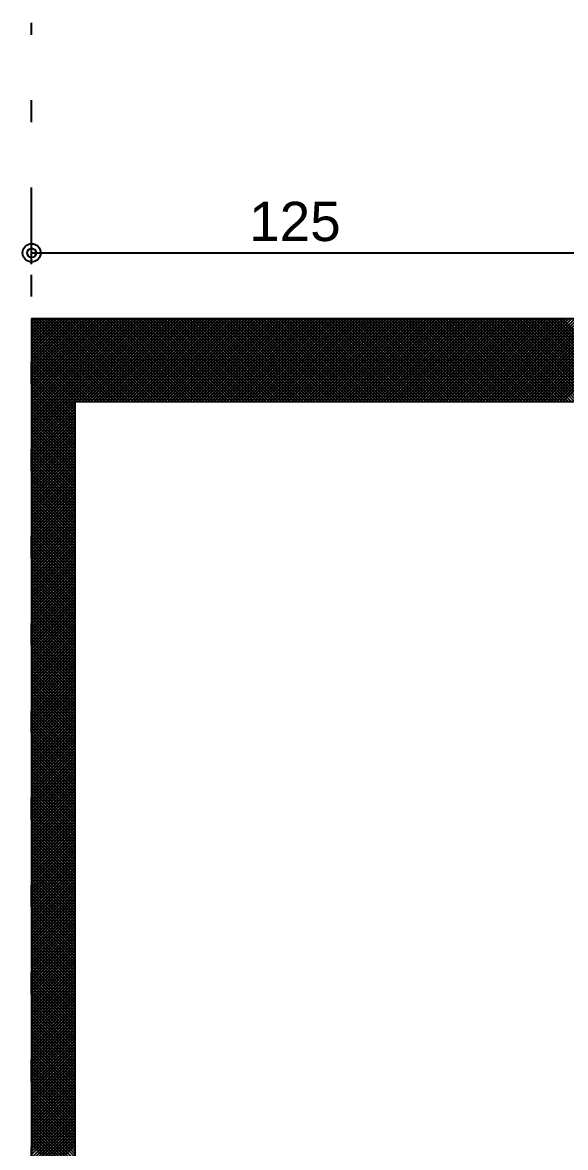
# Model space of a CAD drawing. Extents: x 0 to 119, y 0 to 84.
# Drawn here: x 68.09 to 70.58, y 64.65 to 69.81 of the extents above; entities that cross this region are included whole.
import ezdxf

# ---------------------------------------------------------------- set-up
doc = ezdxf.new("R2010")
doc.units = 0
doc.header["$MEASUREMENT"] = 0
doc.linetypes.add('ESTILO_TQS_0002', pattern=[0.4, 0.1, -0.3])
for name, color, linetype in [('29', 9, 'CONTINUOUS'), ('3', 7, 'CONTINUOUS'), ('32', 250, 'CONTINUOUS'), ('6', 178, 'CONTINUOUS')]:
    doc.layers.add(name, color=color, linetype=linetype)
doc.styles.add('TQS_ARIAL', font='arial.ttf')

msp = doc.modelspace()

# ---------------------------------------------------------------- linework, layer by layer
at = {"layer": '29', "color": 9, "linetype": 'Continuous'}
for p, q in [((70.259814, 68.067783), (70.935, 68.742969)), ((70.273956, 68.067783), (70.935, 68.728827)), ((70.288098, 68.067783), (70.935, 68.714685)), ((70.30224, 68.067783), (70.935, 68.700542)), ((70.316382, 68.067783), (70.935, 68.6864)), ((70.330524, 68.067783), (70.935, 68.672258)), ((70.344667, 68.067783), (70.935, 68.658116)), ((70.358809, 68.067783), (70.935, 68.643974)), ((70.372951, 68.067783), (70.935, 68.629832)), ((70.387093, 68.067783), (70.935, 68.61569)), ((70.401235, 68.067783), (70.935, 68.601547)), ((70.415377, 68.067783), (70.935, 68.587405)), ((70.429519, 68.067783), (70.935, 68.573263)), ((70.443662, 68.067783), (70.935, 68.559121)), ((70.457804, 68.067783), (70.935, 68.544979)), ((70.471946, 68.067783), (70.935, 68.530837)), ((70.486088, 68.067783), (70.935, 68.516695)), ((70.50023, 68.067783), (70.935, 68.502553)), ((70.514372, 68.067783), (70.935, 68.48841)), ((68.135, 67.880441), (68.702341, 68.447783)), ((68.135, 67.894584), (68.688199, 68.447783)), ((68.135, 67.908726), (68.674057, 68.447783)), ((68.135, 67.922868), (68.659915, 68.447783)), ((68.135, 67.93701), (68.645773, 68.447783)), ((68.135, 67.951152), (68.631631, 68.447783)), ((68.135, 67.965294), (68.617488, 68.447783)), ((68.135, 67.979436), (68.603346, 68.447783)), ((68.135, 67.993579), (68.589204, 68.447783)), ((68.135, 68.007721), (68.575062, 68.447783)), ((68.135, 68.021863), (68.56092, 68.447783)), ((68.135, 68.036005), (68.546778, 68.447783)), ((68.135, 68.050147), (68.532636, 68.447783)), ((68.135, 68.064289), (68.518493, 68.447783)), ((68.135, 68.078431), (68.504351, 68.447783)), ((68.135, 68.092573), (68.490209, 68.447783)), ((68.135, 68.106716), (68.476067, 68.447783)), ((68.135, 68.120858), (68.461925, 68.447783)), ((68.135, 68.135), (68.447783, 68.447783)), ((68.135, 68.149142), (68.433641, 68.447783)), ((68.135, 68.163284), (68.419498, 68.447783)), ((68.135, 68.177426), (68.405356, 68.447783)), ((68.135, 68.191568), (68.391214, 68.447783)), ((68.135, 68.205711), (68.377072, 68.447783)), ((68.135, 68.219853), (68.36293, 68.447783)), ((68.135, 68.233995), (68.348788, 68.447783)), ((68.135, 68.248137), (68.334646, 68.447783)), ((68.135, 68.262279), (68.320504, 68.447783)), ((68.135, 68.276421), (68.306361, 68.447783)), ((68.135, 68.290563), (68.292219, 68.447783)), ((68.135, 68.304706), (68.278077, 68.447783)), ((68.135, 68.318848), (68.263935, 68.447783)), ((68.135, 68.33299), (68.249793, 68.447783)), ((68.135, 68.347132), (68.235651, 68.447783)), ((68.135, 68.361274), (68.221509, 68.447783)), ((68.135, 68.375416), (68.207366, 68.447783)), ((68.135, 68.389558), (68.193224, 68.447783)), ((68.135, 68.4037), (68.179082, 68.447783)), ((68.135, 68.417843), (68.16494, 68.447783)), ((68.135, 68.431985), (68.150798, 68.447783)), ((68.135, 68.446127), (68.136656, 68.447783)), ((68.135, 68.435604), (68.502821, 68.067783)), ((68.136963, 68.447783), (68.516963, 68.067783)), ((68.151105, 68.447783), (68.531105, 68.067783)), ((68.165247, 68.447783), (68.545247, 68.067783)), ((68.179389, 68.447783), (68.559389, 68.067783)), ((68.193532, 68.447783), (68.573532, 68.067783)), ((68.207674, 68.447783), (68.587674, 68.067783)), ((68.221816, 68.447783), (68.601816, 68.067783)), ((68.235958, 68.447783), (68.615958, 68.067783)), ((68.2501, 68.447783), (68.6301, 68.067783)), ((68.264242, 68.447783), (68.644242, 68.067783)), ((68.278384, 68.447783), (68.658384, 68.067783)), ((68.292527, 68.447783), (68.672527, 68.067783)), ((68.306669, 68.447783), (68.686669, 68.067783)), ((68.320811, 68.447783), (68.700811, 68.067783)), ((68.334953, 68.447783), (68.714953, 68.067783)), ((68.336483, 68.067783), (68.716483, 68.447783)), ((68.349095, 68.447783), (68.729095, 68.067783)), ((68.350625, 68.067783), (68.730625, 68.447783)), ((68.363237, 68.447783), (68.743237, 68.067783)), ((68.364768, 68.067783), (68.744768, 68.447783)), ((68.377379, 68.447783), (68.757379, 68.067783)), ((68.37891, 68.067783), (68.75891, 68.447783)), ((68.391522, 68.447783), (68.771522, 68.067783)), ((68.393052, 68.067783), (68.773052, 68.447783)), ((68.405664, 68.447783), (68.785664, 68.067783)), ((68.407194, 68.067783), (68.787194, 68.447783)), ((68.419806, 68.447783), (68.799806, 68.067783)), ((68.421336, 68.067783), (68.801336, 68.447783)), ((68.433948, 68.447783), (68.813948, 68.067783)), ((68.435478, 68.067783), (68.815478, 68.447783)), ((68.44809, 68.447783), (68.82809, 68.067783)), ((68.44962, 68.067783), (68.82962, 68.447783)), ((68.462232, 68.447783), (68.842232, 68.067783)), ((68.463763, 68.067783), (68.843763, 68.447783)), ((68.476374, 68.447783), (68.856374, 68.067783)), ((68.477905, 68.067783), (68.857905, 68.447783)), ((68.490516, 68.447783), (68.870516, 68.067783)), ((68.492047, 68.067783), (68.872047, 68.447783)), ((68.504659, 68.447783), (68.884659, 68.067783)), ((68.506189, 68.067783), (68.886189, 68.447783)), ((68.518801, 68.447783), (68.898801, 68.067783)), ((68.520331, 68.067783), (68.900331, 68.447783)), ((68.532943, 68.447783), (68.912943, 68.067783)), ((68.534473, 68.067783), (68.914473, 68.447783)), ((68.547085, 68.447783), (68.927085, 68.067783)), ((68.548615, 68.067783), (68.928615, 68.447783)), ((68.561227, 68.447783), (68.941227, 68.067783)), ((68.562758, 68.067783), (68.942758, 68.447783)), ((68.575369, 68.447783), (68.955369, 68.067783)), ((68.5769, 68.067783), (68.9569, 68.447783)), ((68.589511, 68.447783), (68.969511, 68.067783)), ((68.591042, 68.067783), (68.971042, 68.447783)), ((68.603654, 68.447783), (68.983654, 68.067783)), ((68.605184, 68.067783), (68.985184, 68.447783)), ((68.617796, 68.447783), (68.997796, 68.067783)), ((68.619326, 68.067783), (68.999326, 68.447783)), ((68.631938, 68.447783), (69.011938, 68.067783)), ((68.633468, 68.067783), (69.013468, 68.447783)), ((68.64608, 68.447783), (69.02608, 68.067783)), ((68.64761, 68.067783), (69.02761, 68.447783)), ((68.660222, 68.447783), (69.040222, 68.067783)), ((68.661752, 68.067783), (69.041752, 68.447783)), ((68.674364, 68.447783), (69.054364, 68.067783)), ((68.675895, 68.067783), (69.055895, 68.447783)), ((68.688506, 68.447783), (69.068506, 68.067783)), ((68.690037, 68.067783), (69.070037, 68.447783)), ((68.702649, 68.447783), (69.082649, 68.067783)), ((68.704179, 68.067783), (69.084179, 68.447783)), ((68.716791, 68.447783), (69.096791, 68.067783)), ((68.718321, 68.067783), (69.098321, 68.447783)), ((68.730933, 68.447783), (69.110933, 68.067783)), ((68.732463, 68.067783), (69.112463, 68.447783)), ((68.745075, 68.447783), (69.125075, 68.067783)), ((68.746605, 68.067783), (69.126605, 68.447783)), ((68.759217, 68.447783), (69.139217, 68.067783)), ((68.760747, 68.067783), (69.140747, 68.447783)), ((68.773359, 68.447783), (69.153359, 68.067783)), ((68.77489, 68.067783), (69.15489, 68.447783)), ((68.787501, 68.447783), (69.167501, 68.067783)), ((68.789032, 68.067783), (69.169032, 68.447783)), ((68.801643, 68.447783), (69.181643, 68.067783)), ((68.803174, 68.067783), (69.183174, 68.447783)), ((68.815786, 68.447783), (69.195786, 68.067783)), ((68.817316, 68.067783), (69.197316, 68.447783)), ((68.829928, 68.447783), (69.209928, 68.067783)), ((68.831458, 68.067783), (69.211458, 68.447783)), ((68.84407, 68.447783), (69.22407, 68.067783)), ((68.8456, 68.067783), (69.2256, 68.447783)), ((68.858212, 68.447783), (69.238212, 68.067783)), ((68.859742, 68.067783), (69.239742, 68.447783)), ((68.872354, 68.447783), (69.252354, 68.067783)), ((68.873884, 68.067783), (69.253884, 68.447783)), ((68.886496, 68.447783), (69.266496, 68.067783)), ((68.888027, 68.067783), (69.268027, 68.447783)), ((68.900638, 68.447783), (69.280638, 68.067783)), ((68.902169, 68.067783), (69.282169, 68.447783)), ((68.914781, 68.447783), (69.294781, 68.067783)), ((68.916311, 68.067783), (69.296311, 68.447783)), ((68.928923, 68.447783), (69.308923, 68.067783)), ((68.930453, 68.067783), (69.310453, 68.447783)), ((68.943065, 68.447783), (69.323065, 68.067783)), ((68.944595, 68.067783), (69.324595, 68.447783)), ((68.957207, 68.447783), (69.337207, 68.067783)), ((68.958737, 68.067783), (69.338737, 68.447783)), ((68.971349, 68.447783), (69.351349, 68.067783)), ((68.972879, 68.067783), (69.352879, 68.447783)), ((68.985491, 68.447783), (69.365491, 68.067783)), ((68.987022, 68.067783), (69.367022, 68.447783)), ((68.999633, 68.447783), (69.379633, 68.067783)), ((69.001164, 68.067783), (69.381164, 68.447783)), ((69.013775, 68.447783), (69.393775, 68.067783)), ((69.015306, 68.067783), (69.395306, 68.447783)), ((69.027918, 68.447783), (69.407918, 68.067783)), ((69.029448, 68.067783), (69.409448, 68.447783)), ((69.04206, 68.447783), (69.42206, 68.067783)), ((69.04359, 68.067783), (69.42359, 68.447783)), ((69.056202, 68.447783), (69.436202, 68.067783)), ((69.057732, 68.067783), (69.437732, 68.447783)), ((69.070344, 68.447783), (69.450344, 68.067783)), ((69.071874, 68.067783), (69.451874, 68.447783)), ((69.084486, 68.447783), (69.464486, 68.067783)), ((69.086017, 68.067783), (69.466017, 68.447783)), ((69.098628, 68.447783), (69.478628, 68.067783)), ((69.100159, 68.067783), (69.480159, 68.447783)), ((69.11277, 68.447783), (69.49277, 68.067783)), ((69.114301, 68.067783), (69.494301, 68.447783)), ((69.126913, 68.447783), (69.506913, 68.067783)), ((69.128443, 68.067783), (69.508443, 68.447783)), ((69.141055, 68.447783), (69.521055, 68.067783)), ((69.142585, 68.067783), (69.522585, 68.447783)), ((69.155197, 68.447783), (69.535197, 68.067783)), ((69.156727, 68.067783), (69.536727, 68.447783)), ((69.169339, 68.447783), (69.549339, 68.067783)), ((69.170869, 68.067783), (69.550869, 68.447783)), ((69.183481, 68.447783), (69.563481, 68.067783)), ((69.185011, 68.067783), (69.565011, 68.447783)), ((69.197623, 68.447783), (69.577623, 68.067783)), ((69.199154, 68.067783), (69.579154, 68.447783)), ((69.211765, 68.447783), (69.591765, 68.067783)), ((69.213296, 68.067783), (69.593296, 68.447783)), ((69.225908, 68.447783), (69.605908, 68.067783)), ((69.227438, 68.067783), (69.607438, 68.447783)), ((69.24005, 68.447783), (69.62005, 68.067783)), ((69.24158, 68.067783), (69.62158, 68.447783)), ((69.254192, 68.447783), (69.634192, 68.067783)), ((69.255722, 68.067783), (69.635722, 68.447783)), ((69.268334, 68.447783), (69.648334, 68.067783)), ((69.269864, 68.067783), (69.649864, 68.447783)), ((69.282476, 68.447783), (69.662476, 68.067783)), ((69.284006, 68.067783), (69.664006, 68.447783)), ((69.296618, 68.447783), (69.676618, 68.067783)), ((69.298149, 68.067783), (69.678149, 68.447783)), ((69.31076, 68.447783), (69.69076, 68.067783)), ((69.312291, 68.067783), (69.692291, 68.447783)), ((69.324902, 68.447783), (69.704902, 68.067783)), ((69.326433, 68.067783), (69.706433, 68.447783)), ((69.339045, 68.447783), (69.719045, 68.067783)), ((69.340575, 68.067783), (69.720575, 68.447783)), ((69.353187, 68.447783), (69.733187, 68.067783)), ((69.354717, 68.067783), (69.734717, 68.447783)), ((69.367329, 68.447783), (69.747329, 68.067783)), ((69.368859, 68.067783), (69.748859, 68.447783)), ((69.381471, 68.447783), (69.761471, 68.067783)), ((69.383001, 68.067783), (69.763001, 68.447783)), ((69.395613, 68.447783), (69.775613, 68.067783)), ((69.397144, 68.067783), (69.777144, 68.447783)), ((69.409755, 68.447783), (69.789755, 68.067783)), ((69.411286, 68.067783), (69.791286, 68.447783)), ((69.423897, 68.447783), (69.803897, 68.067783)), ((69.425428, 68.067783), (69.805428, 68.447783)), ((69.43804, 68.447783), (69.81804, 68.067783)), ((69.43957, 68.067783), (69.81957, 68.447783)), ((69.452182, 68.447783), (69.832182, 68.067783)), ((69.453712, 68.067783), (69.833712, 68.447783)), ((69.466324, 68.447783), (69.846324, 68.067783)), ((69.467854, 68.067783), (69.847854, 68.447783)), ((69.480466, 68.447783), (69.860466, 68.067783)), ((69.481996, 68.067783), (69.861996, 68.447783)), ((69.494608, 68.447783), (69.874608, 68.067783)), ((69.496138, 68.067783), (69.876138, 68.447783)), ((69.50875, 68.447783), (69.88875, 68.067783)), ((69.510281, 68.067783), (69.890281, 68.447783)), ((69.522892, 68.447783), (69.902892, 68.067783)), ((69.524423, 68.067783), (69.904423, 68.447783)), ((69.537035, 68.447783), (69.917035, 68.067783)), ((69.538565, 68.067783), (69.918565, 68.447783)), ((69.551177, 68.447783), (69.931177, 68.067783)), ((69.552707, 68.067783), (69.932707, 68.447783)), ((69.565319, 68.447783), (69.945319, 68.067783)), ((69.566849, 68.067783), (69.946849, 68.447783)), ((69.579461, 68.447783), (69.959461, 68.067783)), ((69.580991, 68.067783), (69.960991, 68.447783)), ((69.593603, 68.447783), (69.973603, 68.067783)), ((69.595133, 68.067783), (69.975133, 68.447783)), ((69.607745, 68.447783), (69.987745, 68.067783)), ((69.609276, 68.067783), (69.989276, 68.447783)), ((69.621887, 68.447783), (70.001887, 68.067783)), ((69.623418, 68.067783), (70.003418, 68.447783)), ((69.636029, 68.447783), (70.016029, 68.067783)), ((69.63756, 68.067783), (70.01756, 68.447783)), ((69.650172, 68.447783), (70.030172, 68.067783)), ((69.651702, 68.067783), (70.031702, 68.447783)), ((69.664314, 68.447783), (70.044314, 68.067783)), ((69.665844, 68.067783), (70.045844, 68.447783)), ((69.678456, 68.447783), (70.058456, 68.067783)), ((69.679986, 68.067783), (70.059986, 68.447783)), ((69.692598, 68.447783), (70.072598, 68.067783)), ((69.694128, 68.067783), (70.074128, 68.447783)), ((69.70674, 68.447783), (70.08674, 68.067783)), ((69.70827, 68.067783), (70.08827, 68.447783)), ((69.720882, 68.447783), (70.100882, 68.067783)), ((69.722413, 68.067783), (70.102413, 68.447783)), ((69.735024, 68.447783), (70.115024, 68.067783)), ((69.736555, 68.067783), (70.116555, 68.447783)), ((69.749167, 68.447783), (70.129167, 68.067783)), ((69.750697, 68.067783), (70.130697, 68.447783)), ((69.763309, 68.447783), (70.143309, 68.067783)), ((69.764839, 68.067783), (70.144839, 68.447783)), ((69.777451, 68.447783), (70.157451, 68.067783)), ((69.778981, 68.067783), (70.158981, 68.447783)), ((69.791593, 68.447783), (70.171593, 68.067783)), ((69.793123, 68.067783), (70.173123, 68.447783)), ((69.805735, 68.447783), (70.185735, 68.067783)), ((69.807265, 68.067783), (70.187265, 68.447783)), ((69.819877, 68.447783), (70.199877, 68.067783)), ((69.821408, 68.067783), (70.201408, 68.447783)), ((69.834019, 68.447783), (70.214019, 68.067783)), ((69.83555, 68.067783), (70.21555, 68.447783)), ((69.848161, 68.447783), (70.228161, 68.067783)), ((69.849692, 68.067783), (70.229692, 68.447783)), ((69.862304, 68.447783), (70.242304, 68.067783)), ((69.863834, 68.067783), (70.243834, 68.447783)), ((69.876446, 68.447783), (70.256446, 68.067783)), ((69.877976, 68.067783), (70.257976, 68.447783)), ((69.890588, 68.447783), (70.270588, 68.067783)), ((69.892118, 68.067783), (70.272118, 68.447783)), ((69.90473, 68.447783), (70.28473, 68.067783)), ((69.90626, 68.067783), (70.28626, 68.447783)), ((69.918872, 68.447783), (70.298872, 68.067783)), ((69.920403, 68.067783), (70.300403, 68.447783)), ((69.933014, 68.447783), (70.313014, 68.067783)), ((69.934545, 68.067783), (70.314545, 68.447783)), ((69.947156, 68.447783), (70.327156, 68.067783)), ((69.948687, 68.067783), (70.328687, 68.447783)), ((69.961299, 68.447783), (70.341299, 68.067783)), ((69.962829, 68.067783), (70.342829, 68.447783)), ((69.975441, 68.447783), (70.355441, 68.067783)), ((69.976971, 68.067783), (70.356971, 68.447783)), ((69.989583, 68.447783), (70.369583, 68.067783)), ((69.991113, 68.067783), (70.371113, 68.447783)), ((70.003725, 68.447783), (70.383725, 68.067783)), ((70.005255, 68.067783), (70.385255, 68.447783)), ((70.017867, 68.447783), (70.397867, 68.067783)), ((70.019397, 68.067783), (70.399397, 68.447783)), ((70.032009, 68.447783), (70.412009, 68.067783)), ((70.03354, 68.067783), (70.41354, 68.447783)), ((70.046151, 68.447783), (70.426151, 68.067783)), ((70.047682, 68.067783), (70.427682, 68.447783)), ((70.060294, 68.447783), (70.440294, 68.067783)), ((70.061824, 68.067783), (70.441824, 68.447783)), ((70.074436, 68.447783), (70.454436, 68.067783)), ((70.075966, 68.067783), (70.455966, 68.447783)), ((70.088578, 68.447783), (70.468578, 68.067783)), ((70.090108, 68.067783), (70.470108, 68.447783)), ((70.10272, 68.447783), (70.48272, 68.067783)), ((70.10425, 68.067783), (70.48425, 68.447783)), ((70.116862, 68.447783), (70.496862, 68.067783)), ((70.118392, 68.067783), (70.498392, 68.447783)), ((70.131004, 68.447783), (70.511004, 68.067783)), ((70.132535, 68.067783), (70.512535, 68.447783)), ((70.145146, 68.447783), (70.525146, 68.067783)), ((70.146677, 68.067783), (70.526677, 68.447783)), ((70.159288, 68.447783), (70.539288, 68.067783)), ((70.160819, 68.067783), (70.540819, 68.447783)), ((70.173431, 68.447783), (70.553431, 68.067783)), ((70.174961, 68.067783), (70.554961, 68.447783)), ((70.187573, 68.447783), (70.567573, 68.067783)), ((70.189103, 68.067783), (70.569103, 68.447783)), ((70.201715, 68.447783), (70.581715, 68.067783)), ((70.203245, 68.067783), (70.583245, 68.447783)), ((70.215857, 68.447783), (70.595857, 68.067783)), ((70.217387, 68.067783), (70.597387, 68.447783)), ((70.229999, 68.447783), (70.609999, 68.067783)), ((70.23153, 68.067783), (70.61153, 68.447783)), ((70.244141, 68.447783), (70.624141, 68.067783)), ((70.245672, 68.067783), (70.625672, 68.447783)), ((70.258283, 68.447783), (70.638283, 68.067783)), ((70.272426, 68.447783), (70.652426, 68.067783)), ((70.286568, 68.447783), (70.666568, 68.067783)), ((70.30071, 68.447783), (70.68071, 68.067783)), ((70.314852, 68.447783), (70.694852, 68.067783)), ((70.328994, 68.447783), (70.708994, 68.067783)), ((70.343136, 68.447783), (70.723136, 68.067783)), ((70.357278, 68.447783), (70.737278, 68.067783)), ((70.371421, 68.447783), (70.751421, 68.067783)), ((70.385563, 68.447783), (70.765563, 68.067783)), ((70.399705, 68.447783), (70.779705, 68.067783)), ((70.413847, 68.447783), (70.793847, 68.067783)), ((70.427989, 68.447783), (70.807989, 68.067783)), ((70.442131, 68.447783), (70.822131, 68.067783)), ((70.456273, 68.447783), (70.836273, 68.067783)), ((70.470415, 68.447783), (70.850415, 68.067783)), ((70.484558, 68.447783), (70.864558, 68.067783)), ((70.4987, 68.447783), (70.8787, 68.067783)), ((70.512842, 68.447783), (70.892842, 68.067783)), ((70.526984, 68.447783), (70.906984, 68.067783)), ((70.528514, 68.067783), (70.935, 68.474268)), ((70.541126, 68.447783), (70.921126, 68.067783)), ((70.542657, 68.067783), (70.935, 68.460126)), ((70.555268, 68.447783), (70.935, 68.067783)), ((70.556799, 68.067783), (70.935, 68.445984)), ((70.56941, 68.447783), (70.935, 68.082193)), ((70.570941, 68.067783), (70.935, 68.431842)), ((68.135, 68.421462), (68.488679, 68.067783)), ((68.135, 68.40732), (68.474537, 68.067783)), ((68.135, 68.393177), (68.460395, 68.067783)), ((68.135, 68.379035), (68.446252, 68.067783)), ((68.135, 68.364893), (68.43211, 68.067783)), ((68.135, 68.350751), (68.417968, 68.067783)), ((68.135, 68.336609), (68.403826, 68.067783)), ((68.135, 68.322467), (68.389684, 68.067783)), ((68.135, 68.308325), (68.375542, 68.067783)), ((68.135, 68.294182), (68.3614, 68.067783)), ((68.135, 68.28004), (68.347257, 68.067783)), ((68.135, 68.265898), (68.335, 68.065898)), ((68.135, 68.251756), (68.335, 68.051756)), ((68.135, 68.237614), (68.335, 68.037614)), ((68.135, 68.223472), (68.335, 68.023472)), ((68.135, 68.20933), (68.335, 68.00933)), ((68.135, 68.195188), (68.335, 67.995188)), ((68.135, 68.181045), (68.335, 67.981045)), ((68.135, 68.166903), (68.335, 67.966903)), ((68.135, 68.152761), (68.335, 67.952761)), ((68.135, 68.138619), (68.335, 67.938619)), ((68.135, 68.124477), (68.335, 67.924477)), ((68.135, 68.110335), (68.335, 67.910335)), ((68.135, 68.096193), (68.335, 67.896193)), ((68.135, 68.08205), (68.335, 67.88205)), ((68.135, 68.067908), (68.335, 67.867908)), ((68.135, 67.866299), (68.335, 68.066299)), ((68.135, 68.053766), (68.335, 67.853766)), ((68.135, 67.852157), (68.335, 68.052157)), ((68.135, 68.039624), (68.335, 67.839624)), ((68.135, 67.838015), (68.335, 68.038015)), ((68.135, 68.025482), (68.335, 67.825482)), ((68.135, 67.823873), (68.335, 68.023873)), ((68.135, 68.01134), (68.335, 67.81134)), ((68.135, 67.809731), (68.335, 68.009731)), ((68.135, 67.997198), (68.335, 67.797198)), ((68.135, 67.795589), (68.335, 67.995589)), ((68.135, 67.983056), (68.335, 67.783056)), ((68.135, 67.781446), (68.335, 67.981446)), ((68.135, 67.968913), (68.335, 67.768913)), ((68.135, 67.767304), (68.335, 67.967304)), ((68.135, 67.954771), (68.335, 67.754771)), ((68.135, 67.753162), (68.335, 67.953162)), ((68.135, 67.940629), (68.335, 67.740629)), ((68.135, 67.73902), (68.335, 67.93902)), ((68.135, 67.926487), (68.335, 67.726487)), ((68.135, 67.724878), (68.335, 67.924878)), ((68.135, 67.912345), (68.335, 67.712345)), ((68.135, 67.710736), (68.335, 67.910736)), ((68.135, 67.898203), (68.335, 67.698203)), ((68.135, 67.696594), (68.335, 67.896594)), ((68.135, 67.884061), (68.335, 67.684061)), ((68.135, 67.682452), (68.335, 67.882452)), ((68.135, 67.869918), (68.335, 67.669918)), ((68.135, 67.668309), (68.335, 67.868309)), ((68.135, 67.855776), (68.335, 67.655776)), ((68.135, 67.654167), (68.335, 67.854167)), ((68.135, 67.841634), (68.335, 67.641634)), ((68.135, 67.640025), (68.335, 67.840025)), ((68.135, 67.827492), (68.335, 67.627492)), ((68.135, 67.625883), (68.335, 67.825883)), ((68.135, 67.81335), (68.335, 67.61335)), ((68.135, 67.611741), (68.335, 67.811741)), ((68.135, 67.799208), (68.335, 67.599208)), ((68.135, 67.597599), (68.335, 67.797599)), ((68.135, 67.785066), (68.335, 67.585066)), ((68.135, 67.583457), (68.335, 67.783457)), ((68.135, 67.770923), (68.335, 67.570923)), ((68.135, 67.569314), (68.335, 67.769314)), ((68.135, 67.756781), (68.335, 67.556781)), ((68.135, 67.555172), (68.335, 67.755172)), ((68.135, 67.742639), (68.335, 67.542639)), ((68.135, 67.54103), (68.335, 67.74103)), ((68.135, 67.728497), (68.335, 67.528497)), ((68.135, 67.526888), (68.335, 67.726888)), ((68.135, 67.714355), (68.335, 67.514355)), ((68.135, 67.512746), (68.335, 67.712746)), ((68.135, 67.700213), (68.335, 67.500213)), ((68.135, 67.498604), (68.335, 67.698604)), ((68.135, 67.686071), (68.335, 67.486071)), ((68.135, 67.484462), (68.335, 67.684462)), ((68.135, 67.671929), (68.335, 67.471929)), ((68.135, 67.47032), (68.335, 67.67032)), ((68.135, 67.657786), (68.335, 67.457786)), ((68.135, 67.456177), (68.335, 67.656177)), ((68.135, 67.643644), (68.335, 67.443644)), ((68.135, 67.442035), (68.335, 67.642035)), ((68.135, 67.629502), (68.335, 67.429502)), ((68.135, 67.427893), (68.335, 67.627893)), ((68.135, 67.61536), (68.335, 67.41536)), ((68.135, 67.413751), (68.335, 67.613751)), ((68.135, 67.601218), (68.335, 67.401218)), ((68.135, 67.399609), (68.335, 67.599609)), ((68.135, 67.587076), (68.335, 67.387076)), ((68.135, 67.385467), (68.335, 67.585467)), ((68.135, 67.572934), (68.335, 67.372934)), ((68.135, 67.371325), (68.335, 67.571325)), ((68.135, 67.558791), (68.335, 67.358791)), ((68.135, 67.357182), (68.335, 67.557182)), ((68.135, 67.544649), (68.335, 67.344649)), ((68.135, 67.34304), (68.335, 67.54304)), ((68.135, 67.530507), (68.335, 67.330507)), ((68.135, 67.328898), (68.335, 67.528898)), ((68.135, 67.516365), (68.335, 67.316365)), ((68.135, 67.314756), (68.335, 67.514756)), ((68.135, 67.502223), (68.335, 67.302223)), ((68.135, 67.300614), (68.335, 67.500614)), ((68.135, 67.488081), (68.335, 67.288081)), ((68.135, 67.286472), (68.335, 67.486472)), ((68.135, 67.473939), (68.335, 67.273939)), ((68.135, 67.27233), (68.335, 67.47233)), ((68.135, 67.459796), (68.335, 67.259796)), ((68.135, 67.258187), (68.335, 67.458187)), ((68.135, 67.445654), (68.335, 67.245654)), ((68.135, 67.244045), (68.335, 67.444045)), ((68.135, 67.431512), (68.335, 67.231512)), ((68.135, 67.229903), (68.335, 67.429903)), ((68.135, 67.41737), (68.335, 67.21737)), ((68.135, 67.215761), (68.335, 67.415761)), ((68.135, 67.403228), (68.335, 67.203228)), ((68.135, 67.201619), (68.335, 67.401619)), ((68.135, 67.389086), (68.335, 67.189086)), ((68.135, 67.187477), (68.335, 67.387477)), ((68.135, 67.374944), (68.335, 67.174944)), ((68.135, 67.173335), (68.335, 67.373335)), ((68.135, 67.360802), (68.335, 67.160802)), ((68.135, 67.159193), (68.335, 67.359193)), ((68.135, 67.346659), (68.335, 67.146659)), ((68.135, 67.14505), (68.335, 67.34505)), ((68.135, 67.332517), (68.335, 67.132517)), ((68.135, 67.130908), (68.335, 67.330908)), ((68.135, 67.318375), (68.335, 67.118375)), ((68.135, 67.116766), (68.335, 67.316766)), ((68.135, 67.304233), (68.335, 67.104233)), ((68.135, 67.102624), (68.335, 67.302624)), ((68.135, 67.290091), (68.335, 67.090091)), ((68.135, 67.088482), (68.335, 67.288482)), ((68.135, 67.275949), (68.335, 67.075949)), ((68.135, 67.07434), (68.335, 67.27434)), ((68.135, 67.261807), (68.335, 67.061807)), ((68.135, 67.060198), (68.335, 67.260198)), ((68.135, 67.247664), (68.335, 67.047664)), ((68.135, 67.046055), (68.335, 67.246055)), ((68.135, 67.233522), (68.335, 67.033522)), ((68.135, 67.031913), (68.335, 67.231913)), ((68.135, 67.21938), (68.335, 67.01938)), ((68.135, 67.017771), (68.335, 67.217771)), ((68.135, 67.205238), (68.335, 67.005238)), ((68.135, 67.003629), (68.335, 67.203629)), ((68.135, 67.191096), (68.335, 66.991096)), ((68.135, 66.989487), (68.335, 67.189487)), ((68.135, 67.176954), (68.335, 66.976954)), ((68.135, 66.975345), (68.335, 67.175345)), ((68.135, 67.162812), (68.335, 66.962812)), ((68.135, 66.961203), (68.335, 67.161203)), ((68.135, 67.148669), (68.335, 66.948669)), ((68.135, 66.94706), (68.335, 67.14706)), ((68.135, 67.134527), (68.335, 66.934527)), ((68.135, 66.932918), (68.335, 67.132918)), ((68.135, 67.120385), (68.335, 66.920385)), ((68.135, 66.918776), (68.335, 67.118776)), ((68.135, 67.106243), (68.335, 66.906243)), ((68.135, 66.904634), (68.335, 67.104634)), ((68.135, 67.092101), (68.335, 66.892101)), ((68.135, 66.890492), (68.335, 67.090492)), ((68.135, 67.077959), (68.335, 66.877959)), ((68.135, 66.87635), (68.335, 67.07635)), ((68.135, 67.063817), (68.335, 66.863817)), ((68.135, 66.862208), (68.335, 67.062208)), ((68.135, 67.049675), (68.335, 66.849675)), ((68.135, 66.848066), (68.335, 67.048066)), ((68.135, 67.035532), (68.335, 66.835532)), ((68.135, 66.833923), (68.335, 67.033923)), ((68.135, 67.02139), (68.335, 66.82139)), ((68.135, 66.819781), (68.335, 67.019781)), ((68.135, 67.007248), (68.335, 66.807248)), ((68.135, 66.805639), (68.335, 67.005639)), ((68.135, 66.993106), (68.335, 66.793106)), ((68.135, 66.791497), (68.335, 66.991497)), ((68.135, 66.978964), (68.335, 66.778964)), ((68.135, 66.777355), (68.335, 66.977355)), ((68.135, 66.964822), (68.335, 66.764822)), ((68.135, 66.763213), (68.335, 66.963213)), ((68.135, 66.95068), (68.335, 66.75068)), ((68.135, 66.749071), (68.335, 66.949071)), ((68.135, 66.936537), (68.335, 66.736537)), ((68.135, 66.734928), (68.335, 66.934928)), ((68.135, 66.922395), (68.335, 66.722395)), ((68.135, 66.720786), (68.335, 66.920786)), ((68.135, 66.908253), (68.335, 66.708253)), ((68.135, 66.706644), (68.335, 66.906644)), ((68.135, 66.894111), (68.335, 66.694111)), ((68.135, 66.692502), (68.335, 66.892502)), ((68.135, 66.879969), (68.335, 66.679969)), ((68.135, 66.67836), (68.335, 66.87836)), ((68.135, 66.865827), (68.335, 66.665827)), ((68.135, 66.664218), (68.335, 66.864218)), ((68.135, 66.851685), (68.335, 66.651685)), ((68.135, 66.650076), (68.335, 66.850076)), ((68.135, 66.837543), (68.335, 66.637543)), ((68.135, 66.635934), (68.335, 66.835934)), ((68.135, 66.8234), (68.335, 66.6234)), ((68.135, 66.621791), (68.335, 66.821791)), ((68.135, 66.809258), (68.335, 66.609258)), ((68.135, 66.607649), (68.335, 66.807649)), ((68.135, 66.795116), (68.335, 66.595116)), ((68.135, 66.593507), (68.335, 66.793507)), ((68.135, 66.780974), (68.335, 66.580974)), ((68.135, 66.579365), (68.335, 66.779365)), ((68.135, 66.766832), (68.335, 66.566832)), ((68.135, 66.565223), (68.335, 66.765223)), ((68.135, 66.75269), (68.335, 66.55269)), ((68.135, 66.551081), (68.335, 66.751081)), ((68.135, 66.738548), (68.335, 66.538548)), ((68.135, 66.536939), (68.335, 66.736939)), ((68.135, 66.724405), (68.335, 66.524405)), ((68.135, 66.522796), (68.335, 66.722796)), ((68.135, 66.710263), (68.335, 66.510263)), ((68.135, 66.508654), (68.335, 66.708654)), ((68.135, 66.696121), (68.335, 66.496121)), ((68.135, 66.494512), (68.335, 66.694512)), ((68.135, 66.681979), (68.335, 66.481979)), ((68.135, 66.48037), (68.335, 66.68037)), ((68.135, 66.667837), (68.335, 66.467837)), ((68.135, 66.466228), (68.335, 66.666228)), ((68.135, 66.653695), (68.335, 66.453695)), ((68.135, 66.452086), (68.335, 66.652086)), ((68.135, 66.639553), (68.335, 66.439553)), ((68.135, 66.437944), (68.335, 66.637944)), ((68.135, 66.62541), (68.335, 66.42541)), ((68.135, 66.423801), (68.335, 66.623801)), ((68.135, 66.611268), (68.335, 66.411268)), ((68.135, 66.409659), (68.335, 66.609659)), ((68.135, 66.597126), (68.335, 66.397126)), ((68.135, 66.395517), (68.335, 66.595517)), ((68.135, 66.582984), (68.335, 66.382984)), ((68.135, 66.381375), (68.335, 66.581375)), ((68.135, 66.568842), (68.335, 66.368842)), ((68.135, 66.367233), (68.335, 66.567233)), ((68.135, 66.5547), (68.335, 66.3547)), ((68.135, 66.353091), (68.335, 66.553091)), ((68.135, 66.540558), (68.335, 66.340558)), ((68.135, 66.338949), (68.335, 66.538949)), ((68.135, 66.526416), (68.335, 66.326416)), ((68.135, 66.324807), (68.335, 66.524807)), ((68.135, 66.512273), (68.335, 66.312273)), ((68.135, 66.310664), (68.335, 66.510664)), ((68.135, 66.498131), (68.335, 66.298131)), ((68.135, 66.296522), (68.335, 66.496522)), ((68.135, 66.483989), (68.335, 66.283989)), ((68.135, 66.28238), (68.335, 66.48238)), ((68.135, 66.469847), (68.335, 66.269847)), ((68.135, 66.268238), (68.335, 66.468238)), ((68.135, 66.455705), (68.335, 66.255705)), ((68.135, 66.254096), (68.335, 66.454096)), ((68.135, 66.441563), (68.335, 66.241563)), ((68.135, 66.239954), (68.335, 66.439954)), ((68.135, 66.427421), (68.335, 66.227421)), ((68.135, 66.225812), (68.335, 66.425812)), ((68.135, 66.413278), (68.335, 66.213278)), ((68.135, 66.211669), (68.335, 66.411669)), ((68.135, 66.399136), (68.335, 66.199136)), ((68.135, 66.197527), (68.335, 66.397527)), ((68.135, 66.384994), (68.335, 66.184994)), ((68.135, 66.183385), (68.335, 66.383385)), ((68.135, 66.370852), (68.335, 66.170852)), ((68.135, 66.169243), (68.335, 66.369243)), ((68.135, 66.35671), (68.335, 66.15671)), ((68.135, 66.155101), (68.335, 66.355101)), ((68.135, 66.342568), (68.335, 66.142568)), ((68.135, 66.140959), (68.335, 66.340959)), ((68.135, 66.328426), (68.335, 66.128426)), ((68.135, 66.126817), (68.335, 66.326817)), ((68.135, 66.314283), (68.335, 66.114283)), ((68.135, 66.112674), (68.335, 66.312674)), ((68.135, 66.300141), (68.335, 66.100141)), ((68.135, 66.098532), (68.335, 66.298532)), ((68.135, 66.285999), (68.335, 66.085999)), ((68.135, 66.08439), (68.335, 66.28439)), ((68.135, 66.271857), (68.335, 66.071857)), ((68.135, 66.070248), (68.335, 66.270248)), ((68.135, 66.257715), (68.335, 66.057715)), ((68.135, 66.056106), (68.335, 66.256106)), ((68.135, 66.243573), (68.335, 66.043573)), ((68.135, 66.041964), (68.335, 66.241964)), ((68.135, 66.229431), (68.335, 66.029431)), ((68.135, 66.027822), (68.335, 66.227822)), ((68.135, 66.215289), (68.335, 66.015289)), ((68.135, 66.01368), (68.335, 66.21368)), ((68.135, 66.201146), (68.335, 66.001146)), ((68.135, 65.999537), (68.335, 66.199537)), ((68.135, 66.187004), (68.335, 65.987004)), ((68.135, 65.985395), (68.335, 66.185395)), ((68.135, 66.172862), (68.335, 65.972862)), ((68.135, 65.971253), (68.335, 66.171253)), ((68.135, 66.15872), (68.335, 65.95872)), ((68.135, 65.957111), (68.335, 66.157111)), ((68.135, 66.144578), (68.335, 65.944578)), ((68.135, 65.942969), (68.335, 66.142969)), ((68.135, 66.130436), (68.335, 65.930436)), ((68.135, 65.928827), (68.335, 66.128827)), ((68.135, 66.116294), (68.335, 65.916294)), ((68.135, 65.914685), (68.335, 66.114685)), ((68.135, 66.102151), (68.335, 65.902151)), ((68.135, 65.900542), (68.335, 66.100542)), ((68.135, 66.088009), (68.335, 65.888009)), ((68.135, 65.8864), (68.335, 66.0864)), ((68.135, 66.073867), (68.335, 65.873867)), ((68.135, 65.872258), (68.335, 66.072258)), ((68.135, 66.059725), (68.335, 65.859725)), ((68.135, 65.858116), (68.335, 66.058116)), ((68.135, 66.045583), (68.335, 65.845583)), ((68.135, 65.843974), (68.335, 66.043974)), ((68.135, 66.031441), (68.335, 65.831441)), ((68.135, 65.829832), (68.335, 66.029832)), ((68.135, 66.017299), (68.335, 65.817299)), ((68.135, 65.81569), (68.335, 66.01569)), ((68.135, 66.003157), (68.335, 65.803157)), ((68.135, 65.801547), (68.335, 66.001547)), ((68.135, 65.989014), (68.335, 65.789014)), ((68.135, 65.787405), (68.335, 65.987405)), ((68.135, 65.974872), (68.335, 65.774872)), ((68.135, 65.773263), (68.335, 65.973263)), ((68.135, 65.96073), (68.335, 65.76073)), ((68.135, 65.759121), (68.335, 65.959121)), ((68.135, 65.946588), (68.335, 65.746588)), ((68.135, 65.744979), (68.335, 65.944979)), ((68.135, 65.932446), (68.335, 65.732446)), ((68.135, 65.730837), (68.335, 65.930837)), ((68.135, 65.918304), (68.335, 65.718304)), ((68.135, 65.716695), (68.335, 65.916695)), ((68.135, 65.904162), (68.335, 65.704162)), ((68.135, 65.702553), (68.335, 65.902553)), ((68.135, 65.890019), (68.335, 65.690019)), ((68.135, 65.68841), (68.335, 65.88841)), ((68.135, 65.875877), (68.335, 65.675877)), ((68.135, 65.674268), (68.335, 65.874268)), ((68.135, 65.861735), (68.335, 65.661735)), ((68.135, 65.660126), (68.335, 65.860126)), ((68.135, 65.847593), (68.335, 65.647593)), ((68.135, 65.645984), (68.335, 65.845984)), ((68.135, 65.833451), (68.335, 65.633451)), ((68.135, 65.631842), (68.335, 65.831842)), ((68.135, 65.819309), (68.335, 65.619309)), ((68.135, 65.6177), (68.335, 65.8177)), ((68.135, 65.805167), (68.335, 65.605167)), ((68.135, 65.603558), (68.335, 65.803558)), ((68.135, 65.791024), (68.335, 65.591024)), ((68.135, 65.589415), (68.335, 65.789415)), ((68.135, 65.776882), (68.335, 65.576882)), ((68.135, 65.575273), (68.335, 65.775273)), ((68.135, 65.76274), (68.335, 65.56274)), ((68.135, 65.561131), (68.335, 65.761131)), ((68.135, 65.748598), (68.335, 65.548598)), ((68.135, 65.546989), (68.335, 65.746989)), ((68.135, 65.734456), (68.335, 65.534456)), ((68.135, 65.532847), (68.335, 65.732847)), ((68.135, 65.720314), (68.335, 65.520314)), ((68.135, 65.518705), (68.335, 65.718705)), ((68.135, 65.706172), (68.335, 65.506172)), ((68.135, 65.504563), (68.335, 65.704563)), ((68.135, 65.69203), (68.335, 65.49203)), ((68.135, 65.490421), (68.335, 65.690421)), ((68.135, 65.677887), (68.335, 65.477887)), ((68.135, 65.476278), (68.335, 65.676278)), ((68.135, 65.663745), (68.335, 65.463745)), ((68.135, 65.462136), (68.335, 65.662136)), ((68.135, 65.649603), (68.335, 65.449603)), ((68.135, 65.447994), (68.335, 65.647994)), ((68.135, 65.635461), (68.335, 65.435461)), ((68.135, 65.433852), (68.335, 65.633852)), ((68.135, 65.621319), (68.335, 65.421319)), ((68.135, 65.41971), (68.335, 65.61971)), ((68.135, 65.607177), (68.335, 65.407177)), ((68.135, 65.405568), (68.335, 65.605568)), ((68.135, 65.593035), (68.335, 65.393035)), ((68.135, 65.391426), (68.335, 65.591426)), ((68.135, 65.578892), (68.335, 65.378892)), ((68.135, 65.377283), (68.335, 65.577283)), ((68.135, 65.56475), (68.335, 65.36475)), ((68.135, 65.363141), (68.335, 65.563141)), ((68.135, 65.550608), (68.335, 65.350608)), ((68.135, 65.348999), (68.335, 65.548999)), ((68.135, 65.536466), (68.335, 65.336466)), ((68.135, 65.334857), (68.335, 65.534857)), ((68.135, 65.522324), (68.335, 65.322324)), ((68.135, 65.320715), (68.335, 65.520715)), ((68.135, 65.508182), (68.335, 65.308182)), ((68.135, 65.306573), (68.335, 65.506573)), ((68.135, 65.49404), (68.335, 65.29404)), ((68.135, 65.292431), (68.335, 65.492431)), ((68.135, 65.479897), (68.335, 65.279897)), ((68.135, 65.278288), (68.335, 65.478288)), ((68.135, 65.465755), (68.335, 65.265755)), ((68.135, 65.264146), (68.335, 65.464146)), ((68.135, 65.451613), (68.335, 65.251613)), ((68.135, 65.250004), (68.335, 65.450004)), ((68.135, 65.437471), (68.335, 65.237471)), ((68.135, 65.235862), (68.335, 65.435862)), ((68.135, 65.423329), (68.335, 65.223329)), ((68.135, 65.22172), (68.335, 65.42172)), ((68.135, 65.409187), (68.335, 65.209187)), ((68.135, 65.207578), (68.335, 65.407578)), ((68.135, 65.395045), (68.335, 65.195045)), ((68.135, 65.193436), (68.335, 65.393436)), ((68.135, 65.380903), (68.335, 65.180903)), ((68.135, 65.179294), (68.335, 65.379294)), ((68.135, 65.36676), (68.335, 65.16676)), ((68.135, 65.165151), (68.335, 65.365151)), ((68.135, 65.352618), (68.335, 65.152618)), ((68.135, 65.151009), (68.335, 65.351009)), ((68.135, 65.338476), (68.335, 65.138476)), ((68.135, 65.136867), (68.335, 65.336867)), ((68.135, 65.324334), (68.335, 65.124334)), ((68.135, 65.122725), (68.335, 65.322725)), ((68.135, 65.310192), (68.335, 65.110192)), ((68.135, 65.108583), (68.335, 65.308583)), ((68.135, 65.29605), (68.335, 65.09605)), ((68.135, 65.094441), (68.335, 65.294441)), ((68.135, 65.281908), (68.335, 65.081908)), ((68.135, 65.080299), (68.335, 65.280299)), ((68.135, 65.267765), (68.335, 65.067765)), ((68.135, 65.066156), (68.335, 65.266156)), ((68.135, 65.253623), (68.335, 65.053623)), ((68.135, 65.052014), (68.335, 65.252014)), ((68.135, 65.239481), (68.335, 65.039481)), ((68.135, 65.037872), (68.335, 65.237872)), ((68.135, 65.225339), (68.335, 65.025339)), ((68.135, 65.02373), (68.335, 65.22373)), ((68.135, 65.211197), (68.335, 65.011197)), ((68.135, 65.009588), (68.335, 65.209588)), ((68.135, 65.197055), (68.335, 64.997055)), ((68.135, 64.995446), (68.335, 65.195446)), ((68.135, 65.182913), (68.335, 64.982913)), ((68.135, 64.981304), (68.335, 65.181304)), ((68.135, 65.168771), (68.335, 64.968771)), ((68.135, 64.967161), (68.335, 65.167161)), ((68.135, 65.154628), (68.335, 64.954628)), ((68.135, 64.953019), (68.335, 65.153019)), ((68.135, 65.140486), (68.335, 64.940486)), ((68.135, 64.938877), (68.335, 65.138877)), ((68.135, 65.126344), (68.335, 64.926344)), ((68.135, 64.924735), (68.335, 65.124735)), ((68.135, 65.112202), (68.335, 64.912202)), ((68.135, 64.910593), (68.335, 65.110593)), ((68.135, 65.09806), (68.335, 64.89806)), ((68.135, 64.896451), (68.335, 65.096451)), ((68.135, 65.083918), (68.335, 64.883918)), ((68.135, 64.882309), (68.335, 65.082309)), ((68.135, 65.069776), (68.335, 64.869776)), ((68.135, 64.868167), (68.335, 65.068167)), ((68.135, 65.055633), (68.335, 64.855633)), ((68.135, 64.854024), (68.335, 65.054024)), ((68.135, 65.041491), (68.335, 64.841491)), ((68.135, 64.839882), (68.335, 65.039882)), ((68.135, 65.027349), (68.335, 64.827349)), ((68.135, 64.82574), (68.335, 65.02574)), ((68.135, 65.013207), (68.335, 64.813207)), ((68.135, 64.811598), (68.335, 65.011598)), ((68.135, 64.999065), (68.335, 64.799065)), ((68.135, 64.797456), (68.335, 64.997456)), ((68.135, 64.984923), (68.335, 64.784923)), ((68.135, 64.783314), (68.335, 64.983314)), ((68.135, 64.970781), (68.335, 64.770781)), ((68.135, 64.769172), (68.335, 64.969172)), ((68.135, 64.956638), (68.335, 64.756638)), ((68.135, 64.755029), (68.335, 64.955029)), ((68.135, 64.942496), (68.335, 64.742496)), ((68.135, 64.740887), (68.335, 64.940887)), ((68.135, 64.928354), (68.335, 64.728354)), ((68.135, 64.726745), (68.335, 64.926745)), ((68.135, 64.914212), (68.335, 64.714212)), ((68.135, 64.712603), (68.335, 64.912603)), ((68.135, 64.90007), (68.335, 64.70007)), ((68.135, 64.698461), (68.335, 64.898461)), ((68.135, 64.885928), (68.335, 64.685928)), ((68.135, 64.684319), (68.335, 64.884319)), ((68.135, 64.871786), (68.335, 64.671786)), ((68.135, 64.670177), (68.335, 64.870177)), ((68.135, 64.857644), (68.335, 64.657644)), ((68.135, 64.656035), (68.335, 64.856035)), ((68.135, 64.843501), (68.335, 64.643501)), ((68.135, 64.641892), (68.335, 64.841892)), ((68.135, 64.829359), (68.335, 64.629359)), ((68.135, 64.62775), (68.335, 64.82775)), ((68.135, 64.815217), (68.335, 64.615217)), ((68.135, 64.613608), (68.335, 64.813608)), ((68.135, 64.801075), (68.335, 64.601075)), ((68.135, 64.599466), (68.335, 64.799466)), ((68.135, 64.786933), (68.335, 64.586933)), ((68.135, 64.585324), (68.335, 64.785324)), ((68.135, 64.772791), (68.335, 64.572791)), ((68.135, 64.571182), (68.335, 64.771182)), ((68.135, 64.758649), (68.335, 64.558649)), ((68.135, 64.55704), (68.335, 64.75704)), ((68.135, 64.744506), (68.335, 64.544506)), ((68.135, 64.542897), (68.335, 64.742897)), ((68.135, 64.730364), (68.335, 64.530364)), ((68.135, 64.528755), (68.335, 64.728755)), ((68.135, 64.716222), (68.335, 64.516222)), ((68.135, 64.514613), (68.335, 64.714613)), ((68.135, 64.70208), (68.335, 64.50208)), ((68.135, 64.500471), (68.335, 64.700471)), ((68.135, 64.687938), (68.335, 64.487938)), ((68.135, 64.486329), (68.335, 64.686329)), ((68.135, 64.673796), (68.335, 64.473796)), ((68.135, 64.472187), (68.335, 64.672187)), ((68.135, 64.659654), (68.335, 64.459654)), ((68.135, 64.458045), (68.335, 64.658045))]:
    msp.add_line(p, q, dxfattribs=at)
msp.add_lwpolyline([(68.135, 73.607804), (70.635, 73.607804), (70.635, 68.447783), (68.135, 68.447783), (68.135, 58.168843), (68.135, 57.788843), (72.835, 57.788843), (72.835, 58.168843), (68.335, 58.168843), (68.335, 68.067783), (70.935, 68.067783), (70.935, 73.607804), (70.935, 73.987804), (68.135, 73.987804), (68.135, 73.607804)], dxfattribs=at)
at = {"layer": '3', "color": 7, "linetype": 'ESTILO_TQS_0002'}
msp.add_line((68.135, 54.14955), (68.135, 69.80496), dxfattribs=at)
at = {"layer": '32', "color": 250, "linetype": 'Continuous'}
for p, q in [((68.135, 68.697783), (68.135, 68.999715)), ((68.135, 68.749715), (70.635, 68.749715)), ((68.135, 68.447783), (68.135, 68.447783))]:
    msp.add_line(p, q, dxfattribs=at)
for radius in [0.041625, 0.02075]:
    msp.add_circle((68.135, 68.749715), radius, dxfattribs=at)
at = {"layer": '6', "color": 178, "linetype": 'Continuous'}
for p, q in [((70.635, 68.447783), (68.135, 68.447783)), ((68.135, 68.447783), (68.135, 58.168843)), ((68.335, 58.168843), (68.335, 68.067783)), ((68.335, 68.067783), (70.935, 68.067783))]:
    msp.add_line(p, q, dxfattribs=at)

# ---------------------------------------------------------------- texts
at = {"layer": '32', "color": 250, "linetype": 'Continuous', "style": 'TQS_ARIAL'}
msp.add_text('125', height=0.18, dxfattribs=at).set_placement((69.133, 68.803715))

doc.saveas('drawing.dxf')
